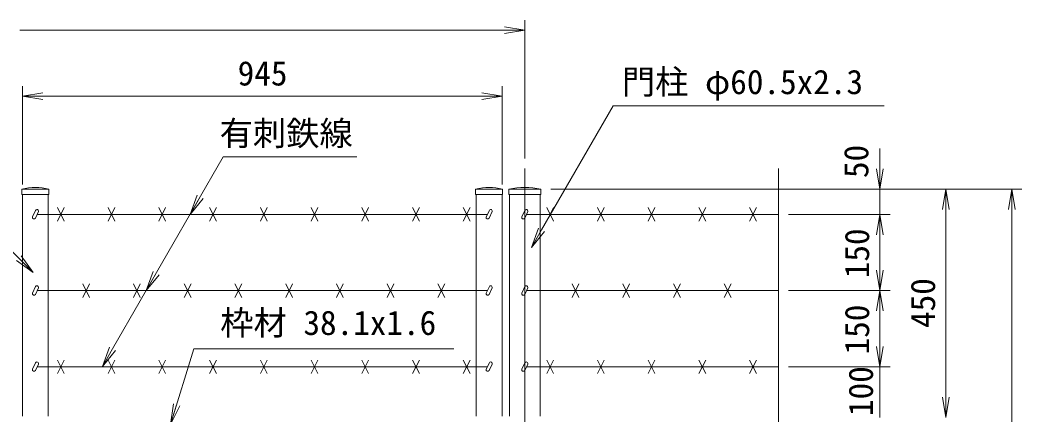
# Model space of a CAD drawing. Units: millimetres, scale not verified. Extents: x -4200 to 4200, y -2970 to 2970.
# Drawn here: x -2539 to -564, y 967 to 1744 of the extents above; entities that cross this region are included whole.
import ezdxf
from ezdxf.enums import TextEntityAlignment as Align

# ---------------------------------------------------------------- set-up
doc = ezdxf.new("R2010")
doc.units = ezdxf.units.MM
doc.header["$LTSCALE"] = 20
doc.linetypes.add('USER1', pattern=[50.8, 31.75, -6.35, 6.35, -6.35])
for name, color, linetype, lineweight in [('0-0_D-STR-TXT', 7, 'Continuous', 9), ('0-4_D-BMK', 2, 'USER1', 13), ('0-5_D-STR1', 1, 'Continuous', 18), ('0-8_D-STR3', 3, 'Continuous', 13), ('0-9_D-STR-DIM', 7, 'Continuous', 9), ('0-B_0', 7, 'Continuous', 9)]:
    doc.layers.add(name, color=color, linetype=linetype, lineweight=lineweight)
doc.styles.add('ＭＳ ゴシック', font='')
doc.styles.get('ＭＳ ゴシック').set_extended_font_data('MS Gothic')

# ---------------------------------------------------------------- blocks, each defined once
blk = doc.blocks.new('_Open')
at = {"layer": '0-B_0'}
blk.add_line((-20, 3.33), (0, 0), dxfattribs=at)
blk.add_lwpolyline([(-20, -3.33), (0, 0), (-20, 0)], dxfattribs=at)
blk = doc.blocks.new('MLeader9')
at = {"layer": '0-0_D-STR-TXT'}
blk.add_line((-2350.87, 1093.48), (-2376.64, 1062.17), dxfattribs=at)
for points in [[(-2356.64, 1096.81), (-2138.31, 1474.98), (-1882.1, 1474.98), (-1874.9, 1474.98)], [(-2362.42, 1100.14), (-2376.64, 1062.17), (-2356.64, 1096.81)]]:
    blk.add_lwpolyline(points, dxfattribs=at)
blk = doc.blocks.new('MLeader10')
at = {"layer": '0-0_D-STR-TXT'}
blk.add_line((-2536.78, 1280.15), (-2513.21, 1247.16), dxfattribs=at)
for points in [[(-2541.49, 1275.44), (-2766.16, 1500.11), (-3288.23, 1500.11), (-3295.43, 1500.11)], [(-2546.21, 1270.73), (-2513.21, 1247.16), (-2541.49, 1275.44)]]:
    blk.add_lwpolyline(points, dxfattribs=at)
blk = doc.blocks.new('MLeader11')
at = {"layer": '0-0_D-STR-TXT'}
blk.add_line((-1505.31, 1327.62), (-1531.08, 1296.31), dxfattribs=at)
for points in [[(-1511.08, 1330.95), (-1369.94, 1575.42), (-842.86, 1575.42), (-835.66, 1575.42)], [(-1516.85, 1334.28), (-1531.08, 1296.31), (-1511.08, 1330.95)]]:
    blk.add_lwpolyline(points, dxfattribs=at)

msp = doc.modelspace()

# ---------------------------------------------------------------- linework, layer by layer
at = {"layer": '0-0_D-STR-TXT'}
msp.add_lwpolyline([(-1684.26, 1097.04), (-2196.32, 1097.04), (-2241.68, 950.08)], dxfattribs=at)
at = {"layer": '0-4_D-BMK'}
msp.add_line((-1544.32, 1451.52), (-1544.32, -868.63), dxfattribs=at)
at = {"layer": '0-5_D-STR1'}
for p, q in [((-2482.07, 1411.37), (-2535.27, 1411.37)), ((-2535.27, 1400.37), (-2535.27, 1411.37)), ((-2482.07, 1400.37), (-2482.07, 1411.37)), ((-1641.07, 1411.37), (-1587.87, 1411.37)), ((-1641.07, 1400.37), (-1641.07, 1411.37)), ((-1587.87, 1400.37), (-1587.87, 1411.37)), ((-1512.87, 1411.37), (-1575.77, 1411.37)), ((-1575.77, 1411.37), (-1575.77, 1400.37)), ((-1512.87, 1400.37), (-1512.87, 1411.37)), ((-2482.07, 1400.37), (-2535.27, 1400.37)), ((-2534.07, 1400.37), (-2534.07, 964.37)), ((-2483.27, 1400.37), (-2483.27, 964.37)), ((-1641.07, 1400.37), (-1587.87, 1400.37)), ((-1639.87, 1400.37), (-1639.87, 964.37)), ((-1589.07, 1400.37), (-1589.07, 964.37)), ((-1512.87, 1400.37), (-1575.77, 1400.37)), ((-1574.57, 1400.37), (-1574.57, 964.37)), ((-1514.07, 1400.37), (-1514.07, 964.37))]:
    msp.add_line(p, q, dxfattribs=at)
for centre, radius, start, end in [((-2508.67, 1294.94), 119.43, 77.13052, 102.86948), ((-1614.47, 1294.94), 119.43, 77.13052, 102.86948), ((-1544.32, 1248.02), 166.35, 79.10214, 100.89786)]:
    msp.add_arc(centre, radius, start, end, dxfattribs=at)
at = {"layer": '0-8_D-STR3'}
for p, q in [((-2508.24, 1369.4), (-2514.19, 1356.64)), ((-2502.8, 1366.86), (-2508.75, 1354.1)), ((-2465.38, 1374.78), (-2451.96, 1347.95)), ((-2465.38, 1347.95), (-2451.96, 1374.78)), ((-2365.38, 1374.78), (-2351.96, 1347.95)), ((-2365.38, 1347.95), (-2351.96, 1374.78)), ((-2265.38, 1374.78), (-2251.96, 1347.95)), ((-2265.38, 1347.95), (-2251.96, 1374.78)), ((-2165.38, 1374.78), (-2151.96, 1347.95)), ((-2165.38, 1347.95), (-2151.96, 1374.78)), ((-2065.38, 1374.78), (-2051.96, 1347.95)), ((-2065.38, 1347.95), (-2051.96, 1374.78)), ((-1965.38, 1374.78), (-1951.96, 1347.95)), ((-1965.38, 1347.95), (-1951.96, 1374.78)), ((-1865.38, 1374.78), (-1851.96, 1347.95)), ((-1865.38, 1347.95), (-1851.96, 1374.78)), ((-1765.38, 1374.78), (-1751.96, 1347.95)), ((-1765.38, 1347.95), (-1751.96, 1374.78)), ((-1665.38, 1374.78), (-1651.96, 1347.95)), ((-1665.38, 1347.95), (-1651.96, 1374.78)), ((-1614.04, 1369.4), (-1619.99, 1356.64)), ((-1608.6, 1366.86), (-1614.55, 1354.1)), ((-1543.89, 1369.4), (-1549.84, 1356.64)), ((-1538.45, 1366.86), (-1544.4, 1354.1)), ((-1501.03, 1374.78), (-1487.61, 1347.95)), ((-1501.03, 1347.95), (-1487.61, 1374.78)), ((-1401.03, 1374.78), (-1387.61, 1347.95)), ((-1401.03, 1347.95), (-1387.61, 1374.78)), ((-1301.03, 1374.78), (-1287.61, 1347.95)), ((-1301.03, 1347.95), (-1287.61, 1374.78)), ((-1201.03, 1374.78), (-1187.61, 1347.95)), ((-1201.03, 1347.95), (-1187.61, 1374.78)), ((-1101.03, 1374.78), (-1087.61, 1347.95)), ((-1101.03, 1347.95), (-1087.61, 1374.78)), ((-1617.78, 1361.37), (-2505.36, 1361.37)), ((-1044.32, 1361.37), (-1541.01, 1361.37)), ((-2415.38, 1224.78), (-2401.96, 1197.95)), ((-2415.38, 1197.95), (-2401.96, 1224.78)), ((-2315.38, 1224.78), (-2301.96, 1197.95)), ((-2315.38, 1197.95), (-2301.96, 1224.78)), ((-2215.38, 1224.78), (-2201.96, 1197.95)), ((-2215.38, 1197.95), (-2201.96, 1224.78)), ((-2115.38, 1224.78), (-2101.96, 1197.95)), ((-2115.38, 1197.95), (-2101.96, 1224.78)), ((-2015.38, 1224.78), (-2001.96, 1197.95)), ((-2015.38, 1197.95), (-2001.96, 1224.78)), ((-1915.38, 1224.78), (-1901.96, 1197.95)), ((-1915.38, 1197.95), (-1901.96, 1224.78)), ((-1815.38, 1224.78), (-1801.96, 1197.95)), ((-1815.38, 1197.95), (-1801.96, 1224.78)), ((-1715.38, 1224.78), (-1701.96, 1197.95)), ((-1715.38, 1197.95), (-1701.96, 1224.78)), ((-1451.03, 1224.78), (-1437.61, 1197.95)), ((-1451.03, 1197.95), (-1437.61, 1224.78)), ((-1351.03, 1224.78), (-1337.61, 1197.95)), ((-1351.03, 1197.95), (-1337.61, 1224.78)), ((-1251.03, 1224.78), (-1237.61, 1197.95)), ((-1251.03, 1197.95), (-1237.61, 1224.78)), ((-1151.03, 1224.78), (-1137.61, 1197.95)), ((-1151.03, 1197.95), (-1137.61, 1224.78)), ((-2508.24, 1219.4), (-2514.19, 1206.64)), ((-2502.8, 1216.86), (-2508.75, 1204.1)), ((-1617.78, 1211.37), (-2505.36, 1211.37)), ((-1614.04, 1219.4), (-1619.99, 1206.64)), ((-1608.6, 1216.86), (-1614.55, 1204.1)), ((-1543.89, 1219.4), (-1549.84, 1206.64)), ((-1538.45, 1216.86), (-1544.4, 1204.1)), ((-1044.32, 1211.37), (-1541.01, 1211.37)), ((-2508.24, 1069.4), (-2514.19, 1056.64)), ((-2502.8, 1066.86), (-2508.75, 1054.1)), ((-2465.38, 1074.78), (-2451.96, 1047.95)), ((-2465.38, 1047.95), (-2451.96, 1074.78)), ((-2365.38, 1074.78), (-2351.96, 1047.95)), ((-2365.38, 1047.95), (-2351.96, 1074.78)), ((-2265.38, 1074.78), (-2251.96, 1047.95)), ((-2265.38, 1047.95), (-2251.96, 1074.78)), ((-2165.38, 1074.78), (-2151.96, 1047.95)), ((-2165.38, 1047.95), (-2151.96, 1074.78)), ((-2065.38, 1074.78), (-2051.96, 1047.95)), ((-2065.38, 1047.95), (-2051.96, 1074.78)), ((-1965.38, 1074.78), (-1951.96, 1047.95)), ((-1965.38, 1047.95), (-1951.96, 1074.78)), ((-1865.38, 1074.78), (-1851.96, 1047.95)), ((-1865.38, 1047.95), (-1851.96, 1074.78)), ((-1765.38, 1074.78), (-1751.96, 1047.95)), ((-1765.38, 1047.95), (-1751.96, 1074.78)), ((-1665.38, 1074.78), (-1651.96, 1047.95)), ((-1665.38, 1047.95), (-1651.96, 1074.78)), ((-1614.04, 1069.4), (-1619.99, 1056.64)), ((-1608.6, 1066.86), (-1614.55, 1054.1)), ((-1543.89, 1069.4), (-1549.84, 1056.64)), ((-1538.45, 1066.86), (-1544.4, 1054.1)), ((-1501.03, 1074.78), (-1487.61, 1047.95)), ((-1501.03, 1047.95), (-1487.61, 1074.78)), ((-1401.03, 1074.78), (-1387.61, 1047.95)), ((-1401.03, 1047.95), (-1387.61, 1074.78)), ((-1301.03, 1074.78), (-1287.61, 1047.95)), ((-1301.03, 1047.95), (-1287.61, 1074.78)), ((-1201.03, 1074.78), (-1187.61, 1047.95)), ((-1201.03, 1047.95), (-1187.61, 1074.78)), ((-1101.03, 1074.78), (-1087.61, 1047.95)), ((-1101.03, 1047.95), (-1087.61, 1074.78)), ((-1617.78, 1061.37), (-2505.36, 1061.37)), ((-1044.32, 1061.37), (-1541.01, 1061.37))]:
    msp.add_line(p, q, dxfattribs=at)
for centre, start, end in [((-2505.52, 1368.13), 334.99524, 154.99707), ((-1611.32, 1368.13), 334.99524, 154.99707), ((-1541.17, 1368.13), 334.99524, 154.99707), ((-2511.47, 1355.37), 154.99707, 334.99524), ((-1617.27, 1355.37), 154.99707, 334.99524), ((-1547.12, 1355.37), 154.99707, 334.99524), ((-2511.47, 1205.37), 154.99707, 334.99524), ((-2505.52, 1218.13), 334.99524, 154.99707), ((-1617.27, 1205.37), 154.99707, 334.99524), ((-1611.32, 1218.13), 334.99524, 154.99707), ((-1547.12, 1205.37), 154.99707, 334.99524), ((-1541.17, 1218.13), 334.99524, 154.99707), ((-2505.52, 1068.13), 334.99524, 154.99707), ((-1611.32, 1068.13), 334.99524, 154.99707), ((-1541.17, 1068.13), 334.99524, 154.99707), ((-2511.47, 1055.37), 154.99707, 334.99524), ((-1617.27, 1055.37), 154.99707, 334.99524), ((-1547.12, 1055.37), 154.99707, 334.99524)]:
    msp.add_arc(centre, 3, start, end, dxfattribs=at)
at = {"layer": '0-9_D-STR-DIM'}
for p, q in [((-1544.32, 1471.52), (-1544.32, 1744.03)), ((-2539.32, 1724.03), (-1584.32, 1724.03)), ((-2534.07, 1420.37), (-2534.07, 1614.03)), ((-1589.07, 1420.37), (-1589.07, 1614.03)), ((-2494.07, 1594.03), (-1629.07, 1594.03)), ((-844.32, 1451.37), (-844.32, 1491.37)), ((-1044.32, 1451.52), (-1044.32, 215.59)), ((-1492.87, 1411.37), (-824.32, 1411.37)), ((-1492.87, 1411.37), (-694.32, 1411.37)), ((-1492.87, 1411.37), (-564.32, 1411.37)), ((-844.32, 1361.37), (-844.32, 1411.37)), ((-714.32, 1001.37), (-714.32, 1371.37)), ((-584.32, 1371.37), (-584.32, -798.63)), ((-1024.32, 1361.37), (-824.32, 1361.37)), ((-1024.32, 1361.37), (-824.32, 1361.37)), ((-844.32, 1251.37), (-844.32, 1321.37)), ((-844.32, 1321.37), (-844.32, 1281.37)), ((-1024.32, 1211.37), (-824.32, 1211.37)), ((-1024.32, 1211.37), (-824.32, 1211.37)), ((-844.32, 1101.37), (-844.32, 1171.37)), ((-844.32, 1101.37), (-844.32, 1141.37)), ((-1024.32, 1061.37), (-824.32, 1061.37)), ((-1004.32, 1061.37), (-824.32, 1061.37)), ((-844.32, 961.37), (-844.32, 1061.37))]:
    msp.add_line(p, q, dxfattribs=at)

# ---------------------------------------------------------------- block references
at = {"layer": '0-0_D-STR-TXT'}
for name in ['MLeader11', 'MLeader10', 'MLeader9']:
    msp.add_blockref(name, (0, 0), dxfattribs=at)
at = {"layer": '0-0_D-STR-TXT', "xscale": 2, "yscale": 2, "rotation": 252.84683}
msp.add_blockref('_Open', (-2242.27, 948.17), dxfattribs=at)
at = {"layer": '0-9_D-STR-DIM', "xscale": 2, "yscale": 2}
for p in [(-1544.32, 1724.03), (-1589.07, 1594.03)]:
    msp.add_blockref('_Open', p, dxfattribs=at)
for p, rotation in [((-2534.07, 1594.03), 180), ((-844.32, 1411.37), 270), ((-714.32, 1411.37), 90), ((-584.32, 1411.37), 90), ((-2203.9, 1361.37), 240), ((-844.32, 1361.37), 90), ((-844.32, 1361.37), 90), ((-2290.51, 1211.37), 240), ((-844.32, 1211.37), 270), ((-844.32, 1211.37), 90), ((-844.32, 1061.37), 270), ((-844.32, 1061.37), 270), ((-714.32, 961.37), 270)]:
    msp.add_blockref('_Open', p, dxfattribs=dict(at, rotation=rotation))

# ---------------------------------------------------------------- texts
at = {"layer": '0-0_D-STR-TXT', "style": 'ＭＳ ゴシック'}
for s, p in [('門柱 φ60.5x2.3', (-1352.89, 1583.79)), ('有刺鉄線', (-2145.67, 1482.65)), ('枠材 38.1x1.6', (-2144.38, 1109.63))]:
    msp.add_text(s, height=48.09, dxfattribs=at).set_placement(p, align=Align.BOTTOM_LEFT)
at = {"layer": '0-9_D-STR-DIM', "style": 'ＭＳ ゴシック'}
msp.add_text('945', height=48.09, dxfattribs=at).set_placement((-2110.05, 1600.78), align=Align.BOTTOM_LEFT)
for s, p in [('50', (-852.63, 1433.01)), ('150', (-851.07, 1235.72)), ('450', (-721.07, 1137.87)), ('150', (-851.07, 1085.72)), ('100', (-843.56, 964.53))]:
    msp.add_text(s, height=48.09, rotation=90, dxfattribs=at).set_placement(p, align=Align.BOTTOM_LEFT)

doc.saveas('drawing.dxf')
